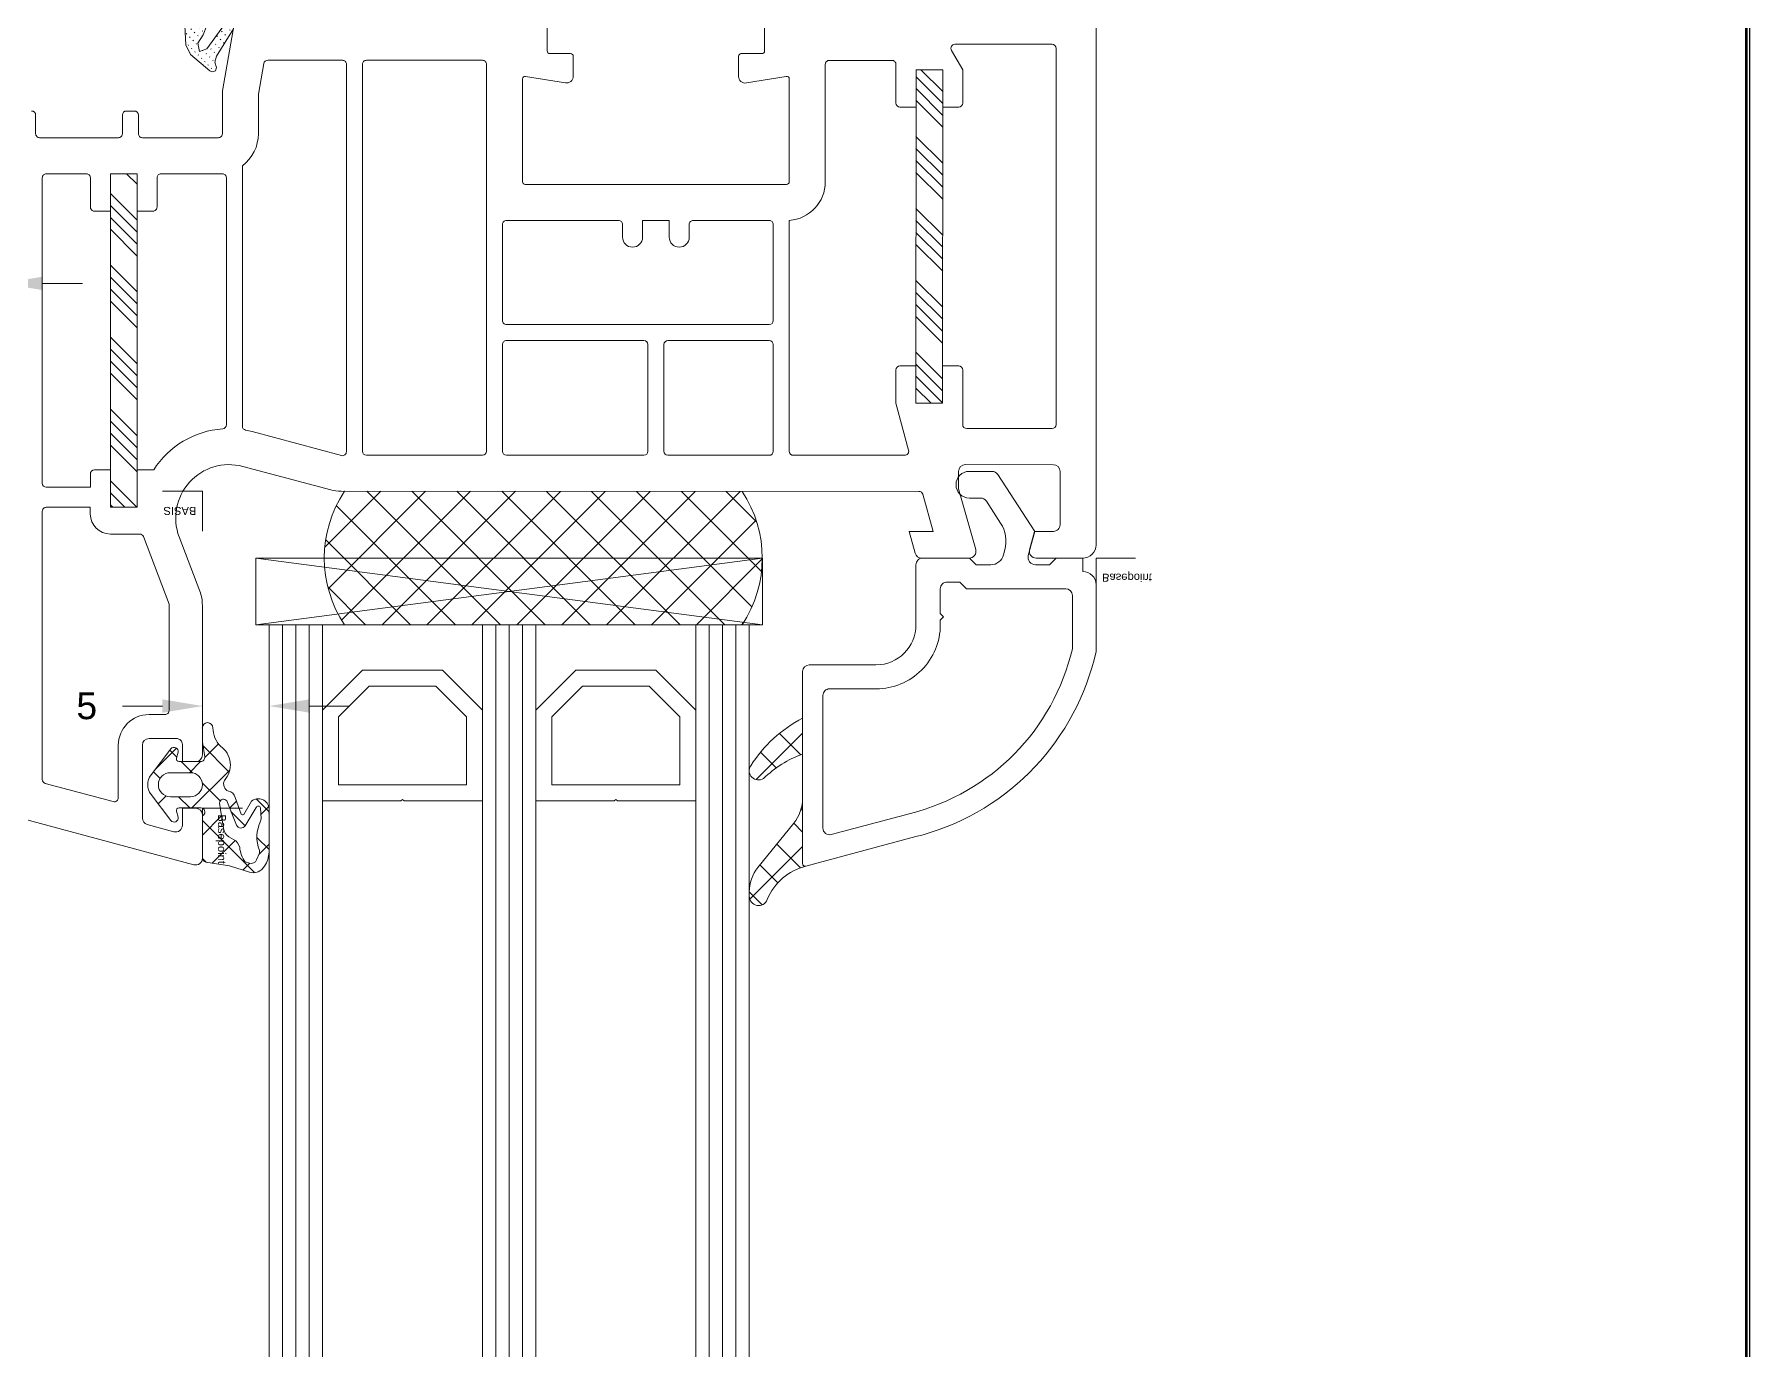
# Model space of a CAD drawing. Header units: feet. Extents: x 600 to 2744, y 411 to 1435.
# Drawn here: x 622.068 to 627.036, y 546.653 to 550.464 of the extents above; entities that cross this region are included whole.
import ezdxf

# ---------------------------------------------------------------- set-up
doc = ezdxf.new("R2010")
doc.units = ezdxf.units.FT
doc.header["$XCLIPFRAME"] = 2
for name, color, linetype, lineweight in [('FP_A_DOOR_WIN', 140, 'Continuous', 18), ('PQI-A-IN-ELEV-PTRN', 249, 'Continuous', 0), ('WAL', 7, 'Continuous', 30)]:
    doc.layers.add(name, color=color, linetype=linetype, lineweight=lineweight)
doc.styles.get("Standard").update_dxf_attribs({"font": 'arial.ttf'})
doc.dimstyles.new('SCHUECO', dxfattribs={"dimtxt": 4, "dimasz": 3, "dimexe": 0.18, "dimexo": 0.0625, "dimgap": 2, "dimtad": 0, "dimdec": 0, "dimzin": 0, "dimdsep": 46, "dimtxsty": 'Standard', "dimcen": 0.09, "dimadec": 0, "dimazin": 0, "dimtfac": 1, "dimtdec": 0, "dimtofl": 0, "dimtmove": 0, "dimatfit": 3, "dimfxl": 1, "dimtolj": 1, "dimtzin": 0, "dimarcsym": 0})
picture_1 = doc.add_image_def('image2.jpg', size_in_pixel=(1600, 914))
pattern_1 = [(135, (-4.599427157802303, -2.000253202709217), (1.414213562373095, 1.414213562373094), []), (44.99999999999997, (-4.599427157802303, -2.000253202709217), (1.414213562373095, -1.414213562373095), [])]

# ---------------------------------------------------------------- blocks, each defined once
blk = doc.blocks.new('BASEPOINT')
for p, q in [((0.0001424139276124947, -6.579969547004794e-08), (0.0001424139276124947, 2.998156919277449)), ((-7.890404418731123e-08, 0.0005381883725030789), (2.956911949821283, 0.0005381883725030789))]:
    blk.add_line(p, q)
blk.add_text('Basepoint', height=0.6).set_placement((0.4501424139276011, 1.169999934200292))
blk = doc.blocks.new('PRJ_INSERT_105_59361299829', base_point=(370.0591615602781, 296.904111493457))
h = blk.add_hatch()
h.set_pattern_fill('ACAD_ISO07W100', color=256, scale=0.1, angle=45, style=0)
h.set_pattern_definition([(45.00000000000001, (96.33290821566521, -202.4814861769743), (0.3535533905932738, -0.3535533905932737), [0.05, -0.3])])
h.paths.add_polyline_path([(370.2626288746902, 307.2572055504933), (370.3826278046902, 306.9672046304934), (371.4626296346902, 306.5772052504933), (372.4226287246902, 306.0372043304934), (372.7726271946902, 306.0272021904933), (372.9026282646902, 306.2272067704934), (372.0326293346902, 308.7072025004933), (372.2526267346902, 308.8172031104933), (372.3726294846903, 309.1872058604933), (372.2526267346902, 309.3972049404933), (372.0326293346902, 309.5072055504933), (371.7226279546902, 309.4172092104934), (370.4026282646902, 311.2372012804934), (369.8526290246903, 311.4372058604934), (369.7226279546902, 310.8272052504934), (370.1226294846903, 310.1872058604934), (370.3826278046902, 309.4872012804933), (370.4926284146902, 308.7372012804933), (370.4526275046902, 307.9872012804933)], flags=16)
h.paths.add_polyline_path([(370.5926268946902, 306.0872073804933), (370.0526297946902, 305.7572055504933), (369.9726279546902, 305.1272006704933), (370.1626265846902, 304.3872028004934), (368.4726279546902, 304.1872058604933), (368.8226264346902, 310.9472079904934), (369.1726287246902, 311.6572070804933), (370.6226294846903, 312.8972049404934), (370.8026297946902, 312.9672046304934), (371.0326293346902, 312.8872028004933), (371.1226294846903, 312.6472049404934), (370.9926284146902, 312.2372012804934), (371.1126273446902, 311.7972064704933), (372.3826278046902, 309.7572055504933), (372.6426299446903, 308.6872058604933), (373.5926268946902, 306.1372028004934), (372.9926284146902, 305.3472018904934), (372.0026267346902, 305.4772067704934), (371.1226294846903, 305.9672046304934)])
h = blk.add_hatch()
h.set_pattern_fill('ANSI37', color=256, scale=0.5, style=0)
h.set_pattern_definition([(45.00000000000001, (96.33290821566521, -202.4814861769743), (1.122532015133644, -1.122532015133644), []), (315, (96.33290821566521, -202.4814861769743), (-1.122532015133644, -1.122532015133644), [])])
edge = h.paths.add_edge_path()
edge.add_arc((364.2139190631738, 297.402952210202), 0.4999999999999765, 120.8947328406612, 276.9882955879087)
edge.add_line((364.2747523546797, 296.9066666969694), (365.8291620202781, 297.0972018904934))
edge.add_line((365.8291620202781, 297.0972018904934), (366.0591615602781, 296.9372058604933))
edge.add_line((366.0591615602781, 296.9372058604933), (366.0591615602781, 295.5872073804933))
edge.add_line((366.0591615602781, 295.5872073804933), (365.9691614102782, 295.3772044804933))
edge.add_line((365.9691614102782, 295.3772044804933), (365.3991617102781, 294.9572025004933))
edge.add_line((365.3991617102781, 294.9572025004933), (365.3091615602781, 294.7272067704934))
edge.add_line((365.3091615602781, 294.7272067704934), (365.3691610302782, 294.5572047904934))
edge.add_line((365.3691610302782, 294.5572047904934), (365.4191621702781, 294.5072055504933))
edge.add_line((365.4191621702781, 294.5072055504933), (367.4191621702781, 292.8372073804933))
edge.add_line((367.4191621702781, 292.8372073804933), (368.6991609502782, 292.8372073804933))
edge.add_line((368.6991609502782, 292.8372073804933), (370.6991609502782, 294.5072055504933))
edge.add_line((370.6991609502782, 294.5072055504933), (370.8091615602781, 294.7272067704934))
edge.add_line((370.8091615602781, 294.7272067704934), (370.7191614102782, 294.9572025004933))
edge.add_line((370.7191614102782, 294.9572025004933), (370.1491617102781, 295.3772044804933))
edge.add_line((370.1491617102781, 295.3772044804933), (370.0591615602781, 295.5872073804933))
edge.add_line((370.0591615602781, 295.5872073804933), (370.0591615602781, 296.9372058604933))
edge.add_line((370.0591615602781, 296.9372058604933), (370.2891611002781, 297.0972018904934))
edge.add_line((370.2891611002781, 297.0972018904934), (371.8341112121234, 296.9078259892771))
edge.add_arc((371.894944577482, 297.404111493457), 0.5000000000000268, 263.0116958858569, 406.2845243053848)
edge.add_line((372.2404834077912, 297.7655017489269), (371.1091608002781, 298.8472018904934))
edge.add_line((371.1091608002781, 298.8472018904934), (370.1626265846902, 304.3872028004934))
edge.add_line((370.1626265846902, 304.3872028004934), (368.4726279546902, 304.1872058604933))
edge.add_line((368.4726279546902, 304.1872058604933), (368.8197329087203, 299.1406875398265))
edge.add_arc((368.3216274998939, 299.0972018904934), 0.4999999999999836, 270, 364.9893918508951, ccw=False)
edge.add_line((368.3216274998939, 298.5972018904934), (365.3291620202781, 298.5972018904934))
edge.add_line((365.3291620202781, 298.5972018904934), (365.1691621702781, 298.5572086004934))
edge.add_line((365.1691621702781, 298.5572086004934), (363.957187878871, 297.8320082659878))
h.paths.add_polyline_path([(369.2591623202782, 296.5972018904934), (369.1491617102781, 296.8372073804933), (368.9591630902781, 296.8972049404933), (367.1591600302781, 296.8972049404933), (366.8591608002781, 296.5972018904934), (366.8591608002781, 294.6072040204933), (366.9691614102782, 294.3772044804933), (367.8691629302782, 293.4972034104933), (368.2491601902781, 293.4972034104933), (369.1491617102781, 294.3772044804933), (369.2591623202782, 294.6072040204933)], flags=16)
for points in [[(370.5926268946902, 306.0872073804933), (370.0526297946902, 305.7572055504933), (369.9726279546902, 305.1272006704933), (370.1626265846902, 304.3872028004934), (368.4726279546902, 304.1872058604933), (368.8226264346902, 310.9472079904934), (369.1726287246902, 311.6572070804933), (370.6226294846903, 312.8972049404934), (370.8026297946902, 312.9672046304934), (371.0326293346902, 312.8872028004933), (371.1226294846903, 312.6472049404934), (370.9926284146902, 312.2372012804934), (371.1126273446902, 311.7972064704933), (372.3826278046902, 309.7572055504933), (372.6426299446903, 308.6872058604933), (373.5926268946902, 306.1372028004934), (372.9926284146902, 305.3472018904934), (372.0026267346902, 305.4772067704934), (371.1226294846903, 305.9672046304934)], [(370.2626288746902, 307.2572055504933), (370.3826278046902, 306.9672046304934), (371.4626296346902, 306.5772052504933), (372.4226287246902, 306.0372043304934), (372.7726271946902, 306.0272021904933), (372.9026282646902, 306.2272067704934), (372.0326293346902, 308.7072025004933), (372.2526267346902, 308.8172031104933), (372.3726294846903, 309.1872058604933), (372.2526267346902, 309.3972049404933), (372.0326293346902, 309.5072055504933), (371.7226279546902, 309.4172092104934), (370.4026282646902, 311.2372012804934), (369.8526290246903, 311.4372058604934), (369.7226279546902, 310.8272052504934), (370.1226294846903, 310.1872058604934), (370.3826278046902, 309.4872012804933), (370.4926284146902, 308.7372012804933), (370.4526275046902, 307.9872012804933)], [(369.2591623202782, 296.5972018904934), (369.1491617102781, 296.8372073804933), (368.9591630902781, 296.8972049404933), (367.1591600302781, 296.8972049404933), (366.8591608002781, 296.5972018904934), (366.8591608002781, 294.6072040204933), (366.9691614102782, 294.3772044804933), (367.8691629302782, 293.4972034104933), (368.2491601902781, 293.4972034104933), (369.1491617102781, 294.3772044804933), (369.2591623202782, 294.6072040204933)]]:
    blk.add_lwpolyline(points, close=True)
blk.add_lwpolyline([(363.957187878871, 297.8320082659878, 0.8104602076721642), (364.2747523546797, 296.9066666969694), (365.8291620202781, 297.0972018904934), (366.0591615602781, 296.9372058604933), (366.0591615602781, 295.5872073804933), (365.9691614102782, 295.3772044804933), (365.3991617102781, 294.9572025004933), (365.3091615602781, 294.7272067704934), (365.3691610302782, 294.5572047904934), (365.4191621702781, 294.5072055504933), (367.4191621702781, 292.8372073804933), (368.6991609502782, 292.8372073804933), (370.6991609502782, 294.5072055504933), (370.8091615602781, 294.7272067704934), (370.7191614102782, 294.9572025004933), (370.1491617102781, 295.3772044804933), (370.0591615602781, 295.5872073804933), (370.0591615602781, 296.9372058604933), (370.2891611002781, 297.0972018904934), (371.8341112121234, 296.9078259892771, 0.7217059250208615), (372.2404834077912, 297.7655017489269), (371.1091608002781, 298.8472018904934), (370.1626265846902, 304.3872028004934), (368.4726279546902, 304.1872058604933), (368.8197329087203, 299.1406875398265, -0.4399552836846325), (368.3216274998939, 298.5972018904934), (365.3291620202781, 298.5972018904934), (365.1691621702781, 298.5572086004934)], format="xyb", close=True)
blk.add_blockref('BASEPOINT', (370.0591615602781, 296.904111493457))
blk = doc.blocks.new('244234EZ')
h = blk.add_hatch()
h.set_pattern_fill('NETZ', color=256, angle=45, style=0)
h.set_pattern_definition([(45, (0.01020141601271446, -1.498066991095954), (-0.7071067811865475, 0.7071067811865476), []), (135, (0.01020141601271446, -1.498066991095954), (-0.7071067811865476, -0.7071067811865475), [])])
h.paths.add_polyline_path([(4.008078502913222, 0.7015572627653923, -0.04835307895780901), (4.303823118820566, 3.532424224166834, 0.3319211071679742), (3.845955810543963, 4.662804514641349, 0.1614346972429617), (2.779686889645509, 5.001498133415765), (-0.6049478013112477, 5.001498133415764, 0.8315432364911673), (-0.8560341563469525, 3.648078988526671), (0.43162628173537, 3.153275400871819, -1.190626430510797), (0.5034884964394981, 2.88506940612011), (-0.4655004301875263, 2.625441762988365, 0.1296938749465605), (-0.5983473197203235, 2.549425338780542), (-1.20320037842088, 1.95383349108178, -0.6014879446624487), (-2.236571083833349, 1.864532395719669, 0.254498919795523), (-2.488499425651867, 2.001640413975412), (-3.957449179689695, 2.001624018348985, 0.1989094666118807), (-4.169577865607145, 1.913756052723637), (-4.994269180354968, 1.089064737975818, 0.1989123673796596), (-5.082137145999006, 0.8769327036198491), (-5.082137145999006, 0.7015447420383105)])
h.paths.add_polyline_path([(-0.1904933190871827, 1.719282615234464, -0.9176289392039193), (-0.19180589099426, 1.958971851091358), (1.570990037036942, 2.431272729874328, 0.7332383087249621), (1.612600442385188, 3.38408464420482), (-0.3194380188017371, 4.087288767571037, -1), (-0.2680883789091605, 4.378243357414789), (2.713463470503889, 4.377261227260397, -0.1340649279655961), (2.967535276667598, 4.307800217017941), (3.436031043195062, 4.031149930478546, -0.3557455022548623), (3.622162780758802, 3.527220637077858), (3.116654357907226, 2.175391108269227, -0.3353238355422854), (2.094986877438471, 1.535178095573969)], flags=16)
h = blk.add_hatch()
h.set_pattern_fill('NETZ', color=256, scale=2, angle=45, style=0)
h.set_pattern_definition([(45, (0.01020141601271446, -1.498066991095954), (-1.414213562373095, 1.414213562373095), []), (135, (0.01020141601271446, -1.498066991095954), (-1.414213562373095, -1.414213562373095), [])])
h.paths.add_polyline_path([(-5.082137145999006, 0.7015447420383105), (-5.082137145999004, 0.3112281275693158, 0.414213562373093), (-4.782330741885235, 0.01142172345554715), (-4.522599543124663, 0.01142172345554759), (-4.093796888527556, 0.2589747010733834, -0.1656801520669596), (-3.90396698270975, 0.296506003881801), (-3.740147452957411, 0.2745578532527244, -0.3757213696858283), (-3.479984788897567, -0.02278536033250367), (-3.479984788897565, -1.479957190332012, -0.2775501483931132), (-3.586238477402083, -1.65662532294509), (-4.07801553195808, -1.917579487461596, 0.5282092505925277), (-4.132923528191617, -2.410109730864405), (-2.393213548663183, -3.887433140998303, 0.3639584187452207), (-1.107596206292547, -3.887404740529248), (0.6502478399991928, -2.41239478329808, 0.5319777725554488), (0.5980307430605157, -1.917579487461598), (0.1062536885045181, -1.656625322945092, -0.2775501483931129), (-2.498001805406602e-16, -1.479957190332014), (-2.220446049250313e-16, 2.220446049250313e-16, -0.4537526242641983), (0.3398076201840398, 0.2973471933200025), (0.6100213742227064, 0.2611720864721001), (1.042437829558313, 0.01149901148442223), (3.710274358402263, 0.01134541035774284, 0.4227629273518383), (4.010165112804111, 0.3200571767091462, -0.006466251622778426), (4.008078502913222, 0.7015572627653923)])
h.paths.add_polyline_path([(-0.6398458862333795, -0.1163721789262142), (-0.6398458862333791, -2.328241489778694, -0.2217106168363308), (-0.7470235825400097, -2.558066551942032), (-1.418484304433663, -3.121419399609839, -0.3639357920318566), (-2.061189157707833, -3.121419399423907), (-2.732619361801749, -2.558092156067455, -0.2217106168363313), (-2.839797058108379, -2.328267093904119), (-2.839797058108379, -0.1161427283123513, -0.4142135610069876), (-2.539780287082981, 0.1838740413137141), (-0.9400615657120271, 0.1838740413137134, -0.4144359924756376)], flags=16)
blk.add_line((4.008078502913222, 0.7015572627653923), (-5.082137145999006, 0.7015447420383105))
for points in [[(0.5980307430605163, -1.917579487461598), (0.106253688504518, -1.656625322945092, -0.2775501483931128), (-2.532696274926138e-16, -1.479957190332014), (-2.237793284010081e-16, 0, -0.4537526242641983), (0.3398076201840396, 0.2973471933200025), (0.6100213742227064, 0.2611720864720999), (1.042437829558313, 0.01149901148442201), (3.710274358402264, 0.01134541035774284, 0.4227629273518251), (4.010165112804111, 0.320057176709134, -0.05483647592727152), (4.303823118820558, 3.532424224166802, 0.3319211071679828), (3.845955810543964, 4.662804514641348, 0.1614346972429613), (2.779686889645514, 5.001498133415765), (-0.6049490356474414, 5.001498133415764, 0.8315411525140167), (-0.8560362243681455, 3.648079783196039), (0.4316262817353702, 3.153275400871819, -1.190626430510805), (0.503488496439497, 2.88506940612011), (-0.4655004301875271, 2.625441762988365, 0.1296938749465612), (-0.5983473197203246, 2.549425338780541), (-1.20320037842088, 1.95383349108178, -0.6014879446624485), (-2.236571083833349, 1.864532395719669, 0.2544989197955225), (-2.488499425651866, 2.001640413975412), (-3.957449179689696, 2.001624018348985, 0.198909466611881), (-4.169577865607146, 1.913756052723636), (-4.99426918035497, 1.089064737975816, 0.1989123673796582), (-5.082137145999006, 0.8769327036198482), (-5.082137145999004, 0.3112281275693167, 0.4142135623730955), (-4.782330741885233, 0.01142172345554715), (-4.522599543124662, 0.01142172345554737), (-4.093796888527556, 0.2589747010733832, -0.1656801520669623), (-3.903966982709747, 0.2965060038818006), (-3.740147452957409, 0.2745578532527242, -0.375721369685827), (-3.479984788897567, -0.02278536033250411), (-3.479984788897565, -1.479957190332013, -0.2775501483931143), (-3.586238477402084, -1.65662532294509), (-4.078015531958083, -1.917579487461597, 0.5319777725554453), (-4.130232628896758, -2.412394783298078), (-2.393213548663189, -3.887433140998297, 0.363945910752088), (-1.107630052569438, -3.887433140998297), (0.6502478399991929, -2.41239478329808, 0.5319777725554476)], [(-0.2680883789091604, 4.378243357414789, 0.9999999999999986), (-0.3194380188017389, 4.087288767571038), (1.612600442385188, 3.38408464420482, -0.7332383087249624), (1.570990037036942, 2.431272729874328), (-0.191805890994261, 1.958971851091358, 0.9176289392038998), (-0.1904933190871827, 1.719282615234464), (2.094986877438495, 1.535178095573968, 0.3353238355422945), (3.116654357907246, 2.17539110826928), (3.622162780758808, 3.527220637077873, 0.3557455022548545), (3.436031043195058, 4.031149930478548), (2.96753527666759, 4.307800217017945, 0.1340649279655952), (2.713463470503881, 4.377261227260397)], [(-2.73261936180175, -2.558092156067455), (-2.061202087405254, -3.121408551459724, 0.3639549067525167), (-1.41847137451463, -3.121408551459724), (-0.7470235825400102, -2.558066551942032, 0.2217106168363309), (-0.6398458862333791, -2.328241489778695), (-0.6398458862333795, -0.1161137516550361, 0.4139911672486105), (-0.939864196780254, 0.1838740413137134), (-2.53980926513963, 0.1838740413137141, 0.4141569862246464), (-2.839797058108379, -0.1161137516550361), (-2.839797058108379, -2.328267093904119, 0.2217106168363308)]]:
    blk.add_lwpolyline(points, format="xyb", close=True)
blk.add_blockref('BASEPOINT', (8.881784197001252e-15, -8.881784197001252e-16))
blk = doc.blocks.new('*D14')
at = {"transparency": 16777216}
for p, q in [((-11.58361628611124, 5.001624018348987), (-11.58361628611124, 8.001624018348986)), ((-4.019949179689696, 2.001624018348985), (-11.76361628611124, 2.001624018348987)), ((-4.844830741885233, 0.01142172345554717), (-11.76361628611124, 0.01142172345554913)), ((-11.58361628611124, -2.988578276544451), (-11.58361628611124, -5.98857827654445))]:
    blk.add_line(p, q, dxfattribs=at)
for p in [(-3.957449179689696, 2.001624018348985), (-11.58361628611124, 0.01142172345554908), (-4.782330741885233, 0.01142172345554715)]:
    blk.add_point(p, dxfattribs=at)
for points in [[(-12.08361628611124, 5.001624018348987), (-11.08361628611124, 5.001624018348987), (-11.58361628611124, 2.001624018348987)], [(-12.08361628611124, -2.988578276544451), (-11.08361628611124, -2.988578276544451), (-11.58361628611124, 0.01142172345554908)]]:
    blk.add_solid(points, dxfattribs=at)
at = {"transparency": 16777216, "insert": (-11.58361628611124, -9.321911609877786), "char_height": 4, "attachment_point": 5, "rotation": 90}
blk.add_mtext('\\A1;2', dxfattribs=at)
blk = doc.blocks.new('*D15')
at = {"transparency": 16777216}
for p, q in [((12.66941239682228, 8.001498133415762), (12.66941239682228, 11.00149813341576)), ((2.842186889645469, 5.001498133415764), (12.84941239682228, 5.001498133415762)), ((3.772774358402264, 0.01134541035774282), (12.84941239682228, 0.01134541035774025)), ((12.66941239682228, -2.988654589642259), (12.66941239682228, -5.988654589642259))]:
    blk.add_line(p, q, dxfattribs=at)
for p in [(2.779686889645469, 5.001498133415764), (3.710274358402264, 0.01134541035774284), (12.66941239682228, 0.0113454103577403)]:
    blk.add_point(p, dxfattribs=at)
for points in [[(12.16941239682228, 8.001498133415762), (13.16941239682228, 8.001498133415762), (12.66941239682228, 5.001498133415762)], [(12.16941239682228, -2.988654589642259), (13.16941239682228, -2.98865458964226), (12.66941239682228, 0.0113454103577403)]]:
    blk.add_solid(points, dxfattribs=at)
at = {"transparency": 16777216, "insert": (12.66941239682228, -9.32198792297559), "char_height": 4, "attachment_point": 5, "rotation": 90}
blk.add_mtext('\\A1;5', dxfattribs=at)
blk = doc.blocks.new('*X66')
at = {"color": 0}
for p, q in [((31.19993464295712, -72.6786784701504), (31.97808007457636, -71.90053303853117)), ((32.67215374721784, -73.90053303853122), (34.67215374721786, -71.9005330385312)), ((33.5701797472178, -73.90053303853122), (35.57017974721782, -71.9005330385312)), ((34.46820574721787, -73.90053303853122), (36.46820574721791, -71.9005330385312)), ((35.36623374721781, -73.90053303853122), (37.36623374721785, -71.9005330385312)), ((38.06030741985939, -73.90053303853117), (40.06030741985934, -71.9005330385312)), ((38.95833341985932, -73.9005330385312), (40.95833341985929, -71.9005330385312)), ((39.85635941985942, -73.90053303853117), (41.85635941985938, -71.9005330385312)), ((40.75438741985936, -73.90053303853117), (42.75438741985934, -71.9005330385312)), ((43.44846109250081, -73.9005330385312), (45.44846109250085, -71.90053303853117)), ((44.34648709250078, -73.9005330385312), (46.34648709250081, -71.90053303853117)), ((45.24451309250085, -73.9005330385312), (47.24451309250087, -71.90053303853117)), ((46.14254109250079, -73.9005330385312), (48.14254109250082, -71.90053303853117)), ((48.83661476514236, -73.9005330385312), (50.83661476514234, -71.90053303853122)), ((49.73464076514229, -73.90053303853122), (51.73464076514229, -71.90053303853122)), ((50.6326667651424, -73.9005330385312), (52.63266676514238, -71.90053303853122)), ((51.53069476514231, -73.90053303853122), (53.53069476514233, -71.90053303853122)), ((54.22476843778382, -73.90053303853122), (56.19992510621398, -71.92537637010105)), ((55.12279443778377, -73.90053303853122), (56.19992510621395, -72.82340237010098)), ((56.02082043778384, -73.90053303853122), (56.19992510621395, -73.72142837010112))]:
    blk.add_line(p, q, dxfattribs=at)
blk = doc.blocks.new('*X67')
at = {"color": 0}
for p, q in [((23.39988581483212, -13.12680322657752), (25.02614989936285, -11.50053914204682)), ((23.92417589936278, -13.50053914204682), (25.92417589936281, -11.50053914204682)), ((24.82220189936285, -13.50053914204682), (26.82220189936288, -11.50053914204682)), ((25.72022989936281, -13.50053914204682), (27.72022989936284, -11.50053914204682)), ((28.41430357200433, -13.50053914204685), (30.41430357200435, -11.50053914204682)), ((29.3123295720043, -13.50053914204685), (31.31232957200428, -11.50053914204685)), ((30.21035557200438, -13.50053914204685), (32.21035557200437, -11.50053914204682)), ((31.10838357200433, -13.50053914204685), (33.1083835720043, -11.50053914204685)), ((33.80245724464581, -13.50053914204682), (35.80245724464584, -11.50053914204682)), ((34.70048324464577, -13.50053914204682), (36.7004832446458, -11.50053914204682)), ((35.59850924464585, -13.50053914204682), (37.59850924464587, -11.50053914204682)), ((36.49653724464579, -13.50053914204682), (38.49653724464583, -11.50053914204682)), ((39.19061091728729, -13.50053914204682), (41.19061091728729, -11.50053914204679)), ((40.08863691728726, -13.50053914204682), (42.08863691728722, -11.50053914204682)), ((40.98666291728732, -13.50053914204682), (42.98666291728733, -11.50053914204679)), ((41.88469091728729, -13.50053914204682), (43.88469091728725, -11.50053914204682)), ((44.57876458992878, -13.50053914204682), (46.57876458992881, -11.50053914204682)), ((45.47679058992874, -13.50053914204682), (47.47679058992878, -11.50053914204682)), ((46.37481658992881, -13.50053914204682), (48.37481658992886, -11.50053914204682)), ((47.27284458992878, -13.50053914204682), (48.39987818543757, -12.37350554653801))]:
    blk.add_line(p, q, dxfattribs=at)
blk = doc.blocks.new('*X68')
at = {"color": 0}
for p, q in [((54.99985186402648, -31.087261134794), (61.00601975375861, -25.08109324506187)), ((54.99985186402648, -27.71966508939307), (57.27450227647316, -25.44501467694639)), ((64.99985186402648, -33.32389141001726), (57.15847075292793, -25.48251029891871)), ((64.99985186402648, -29.95629536461633), (60.06881868517122, -25.02526218576104)), ((54.99985186402648, -34.45485718019493), (63.6577245844264, -25.79698445979503)), ((64.99985186402648, -36.6914874554182), (54.99985186402648, -26.69148745541818)), ((64.99985186402648, -26.5886993192154), (64.83690520496697, -26.42575266015587)), ((54.99985186402648, -37.82245322559585), (64.99985186402648, -27.82245322559587)), ((64.99985186402648, -40.05908350081911), (54.99985186402648, -30.05908350081912)), ((54.99985186402648, -41.19004927099679), (64.99985186402648, -31.1900492709968)), ((64.99985186402648, -43.42667954622004), (54.99985186402648, -33.42667954622005)), ((54.99985186402648, -44.55764531639772), (64.99985186402648, -34.55764531639772)), ((64.99985186402648, -46.794275591621), (54.99985186402648, -36.79427559162097)), ((54.99985186402648, -47.92524136179865), (64.99985186402648, -37.92524136179866)), ((64.99985186402648, -50.16187163702193), (54.99985186402648, -40.1618716370219)), ((54.99985186402648, -51.29283740719959), (64.99985186402648, -41.29283740719959)), ((64.99985186402648, -53.52946768242285), (54.99985186402648, -43.52946768242285)), ((54.99985186402648, -54.6604334526005), (64.99985186402648, -44.66043345260053)), ((64.66525748148851, -56.56246934528583), (54.99985186402648, -46.89706372782377)), ((56.06869944130799, -56.95918192071993), (64.99985186402648, -48.02802949800145)), ((62.29639050405407, -57.56119841325233), (54.99985186402648, -50.26465977322471)), ((58.64072724525436, -57.75475016217449), (64.99985186402648, -51.39562554340239)), ((59.1885293800865, -57.82093333468568), (54.99985186402647, -53.63225581862565)), ((62.16959604598446, -57.59347740684532), (64.99985186402645, -54.76322158880331))]:
    blk.add_line(p, q, dxfattribs=at)
blk = doc.blocks.new('BASIS')
for q in [(0, 2.998156985077132), (3, 0)]:
    blk.add_line((0, 0), q)
blk.add_text('BASIS', height=0.6).set_placement((0.45, 1.17))
blk = doc.blocks.new('GLASDATABASE7')
for p, q in [((-35, 0), (-35, 60)), ((-34, 0), (-34, 60)), ((-33, 0), (-33, 60)), ((-19, 0), (-19, 60)), ((-18, 0), (-18, 60)), ((-17, 0), (-17, 60)), ((-3, 0), (-3, 60)), ((-2, 0), (-2, 60)), ((-1, 0), (-1, 60)), ((1, 0), (-37, -5)), ((1, -5), (-37, 0))]:
    blk.add_line(p, q)
for points in [[(-32, 0), (-32, 60), (-36, 60), (-36, 0)], [(-32, 13.2), (-26.12, 13.2), (-26, 13.1), (-25.88, 13.2), (-20, 13.2), (-20, 60), (-32, 60)], [(-16, 0), (-16, 60), (-20, 60), (-20, 0)], [(-16, 13.2), (-10.12, 13.2), (-10, 13.1), (-9.879999999999999, 13.2), (-4, 13.2), (-4, 60), (-16, 60)], [(0, 0), (0, 60), (-4, 60), (-4, 0)], [(-21.2, 12), (-21.2, 6.897056274847714), (-23.49705627484771, 4.6), (-28.50294372515229, 4.6), (-30.8, 6.897056274847714), (-30.8, 12)], [(-5.2, 12), (-5.2, 6.897056274847714), (-7.497056274847714, 4.6), (-12.50294372515229, 4.6), (-14.8, 6.897056274847714), (-14.8, 12)], [(-20, 6.4), (-23, 3.4), (-29, 3.4), (-32, 6.4), (-32, 0), (-20, 0)], [(-4, 6.4), (-7, 3.4), (-13, 3.4), (-16, 6.4), (-16, 0), (-4, 0)], [(1, 0), (1, -5), (-37, -5), (-37, 0)], [(0, 0), (0, 0)], [(0, 0), (0, 0)]]:
    blk.add_lwpolyline(points, close=True)
blk.add_blockref('BASIS', (5, -10))
blk = doc.blocks.new('*D20')
at = {"transparency": 16777216}
for p, q in [((-7.659992128961447, 7.995191593500297), (-7.659992128961446, 10.9951915935003)), ((0.3030575015326353, 4.995191593500294), (-7.839992128961448, 4.995191593500297)), ((-6.081994441510801, -0.00474737134345558), (-7.839992128961448, -0.004747371343455081)), ((-7.659992128961449, -3.004747371343455), (-7.65999212896145, -6.004747371343456))]:
    blk.add_line(p, q, dxfattribs=at)
for p in [(0.3655575015326353, 4.995191593500294), (-7.659992128961449, -0.004747371343455133), (-6.019494441510801, -0.004747371343455598)]:
    blk.add_point(p, dxfattribs=at)
for points in [[(-8.159992128961447, 7.995191593500297), (-7.159992128961447, 7.995191593500297), (-7.659992128961448, 4.995191593500297)], [(-8.159992128961449, -3.004747371343455), (-7.159992128961449, -3.004747371343455), (-7.659992128961449, -0.004747371343455133)]]:
    blk.add_solid(points, dxfattribs=at)
at = {"transparency": 16777216, "insert": (-7.659992128961449, -8.671414038010123), "char_height": 2, "attachment_point": 5, "rotation": 90}
blk.add_mtext('\\A1;5', dxfattribs=at)
blk = doc.blocks.new('PRJ_INSERT_100_59361299862', base_point=(-0.0001424139276124947, 6.579969635822636e-08))
h = blk.add_hatch()
h.set_pattern_fill('NETZ', color=256, scale=2, angle=-135, style=0)
h.set_pattern_definition(pattern_1)
edge = h.paths.add_edge_path()
edge.add_arc((-25.2986551748821, 25.33685661379517), 0.7009491730178186, 21.51182172263535, 179.9580202232992)
edge.add_line((-25.99960415975543, 25.33737018892023), (-25.99960415975543, 25.04407319476772))
edge.add_arc((-22.99300567432547, 25.04730335869381), 3.006600220606113, 180.0615561704665, 218.4438120667934)
edge.add_line((-25.34782986281486, 23.17795910793259), (-22.66887832759071, 19.87456954780984))
edge.add_arc((-24.99886901093642, 17.98482262943097), 3.000000000000037, 9.094947017729282e-13, 39.0438988427839, ccw=False)
edge.add_line((-21.99886901093638, 17.98482262943102), (-21.99960415975543, 22.89588363291494))
edge.add_arc((-21.80286819986766, 22.89686949340595), 0.1967384299873035, 73.53864963038978, 180.2871115812252, ccw=False)
edge.add_arc((-20.77735667004206, 27.1363973986147), 4.165315481917134, 201.7354703606924, 256.536940679372, ccw=False)
h = blk.add_hatch()
h.set_pattern_fill('NETZ', color=256, scale=2, angle=-135, style=0)
h.set_pattern_definition(pattern_1)
edge = h.paths.add_edge_path()
edge.add_arc((-25.29884118967663, 15.92990097243664), 0.6999557455590304, 57.98631243675442, 211.9210534334455, ccw=False)
edge.add_arc((-19.3226781381968, 22.23154655800048), 8.000000000000085, 225.5218146126667, 250.4566767224353)
edge.add_line((-21.99883435313792, 14.69243600613606), (-21.99883435313792, 11.99243600613607))
edge.add_arc((-17.18761768759084, 21.15341065885029), 10.347524457111, 212.7227798498215, 242.2921684265773, ccw=False)
for points in [[(-24.64653276932265, 25.5938899021485, 0.8276115379937076), (-25.99960415975543, 25.33737018892023), (-25.99960415975543, 25.04407319476772, 0.1690577026555226), (-25.34782986281486, 23.17795910793259), (-22.66887832759071, 19.87456954780984, -0.172028633719733), (-21.99886901093638, 17.98482262943102), (-21.99960415975543, 22.89588363291494, -0.502665873903851), (-21.74711872695017, 23.08554383215738, -0.2437805197364005)], [(-2.9996041597554, -0.0002532027091888267), (-0.9996041597554282, -0.0002532027091888267), (-0.9996041597554282, 0.9997467972908112, 0.4142135623730953), (0.0003958402445718434, 1.999746797290811), (0.0003958402445718434, 6.99968576213459, 0.2754497923217082), (-12.95498746053668, 20.72978830119703), (-13.4987801833969, 20.87547921919773), (-21.74711872695017, 23.08554383215738, 0.4908735731119964), (-21.99960363186992, 22.89235716621636), (-21.99960415975543, 8.498831269947061, 0.4134286014123665), (-21.49878018514605, 7.99883126994709), (-16.49917691366168, 7.99895334025959, -0.4140724336333067), (-13.4993600191304, 4.99901437541584), (-13.4997262300679, 0.4997467972908396, 0.4145422967863972), (-12.99972623005545, -0.0002532027091888267), (-9.4996041597554, -0.0002532027091888267), (-8.999604159755428, 0.4997467972908112), (-7.900301253550346, 0.4997467972908112, -0.3394542588633756), (-6.934375427261251, -0.2414341576066761), (-6.833775398766115, -0.616878575193482, -0.2125565616700221), (-7.151913544625224, -2.625523775487352), (-8.221519635700396, -4.272572720216715, -0.2539676464749438), (-8.64085491967311, -4.500253202709189), (-9.4996041597554, -4.500253202709189, 0.9999999999999998), (-9.499604159755428, -6.500253202709189), (-7.793416178963419, -6.500253202709189, 0.2539676464749436), (-7.374080894990705, -6.272572720216715), (-4.599604159755422, -2.000253202709189), (-5.080515119112796, -0.2054690684707623, -0.4931454260313039), (-4.539383952963, 0.4997467972908112), (-3.499604159755428, 0.4997467972908112)], [(-11.42529910746382, 4.398301554569116), (-11.67521772063223, 4.648220167737549), (-11.67518934724402, 4.99681561511963, 0.4143806464059874), (-16.47699159288866, 9.798953292317549), (-19.97463643905309, 9.798867893821665, -0.4142192835227657), (-20.47464864704703, 10.29886545226626), (-20.47469716813362, 20.23598399228959, -0.4931444461757075), (-19.84529152645141, 20.71895038669777), (-13.92035110165813, 19.13141841279122, -0.2806694375655193), (-1.775433314866724, 6.796828412494932), (-1.775433314866724, 2.799947168277612, -0.4141795785361847), (-2.27537530013138, 2.299947171643282), (-9.721617126769878, 2.299083188139662), (-10.22101444201963, 1.799746797290851), (-11.17540886933981, 1.799746797290823, -0.4142374021652741), (-11.67540886768362, 2.299787494018688), (-11.67525840742312, 4.148342254609815)], [(-25.89294784582112, 15.55979919337321, -0.7949711117343725), (-24.92777936059083, 16.52340848269796, 0.1092301940154678), (-21.99883435313792, 14.69243600613606), (-21.99883435313792, 11.99243600613607, -0.1297415055080829)]]:
    blk.add_lwpolyline(points, format="xyb", close=True)
blk.add_blockref('BASEPOINT', (-0.0001424139276124947, 6.579969635822636e-08))
blk = doc.blocks.new('PRJ_INSERT_104_59361299833', base_point=(8.881784197001252e-15, -8.881784197001252e-16))
blk.add_blockref('244234EZ', (0, 0))
for base, p1, p2, picture, middle in [((12.66941239682228, 0.0113454103577403), (2.779686889645469, 5.001498133415764), (3.710274358402264, 0.01134541035774284), '*D15', (12.66941239682228, -9.32198792297559)), ((-11.58361628611124, 0.01142172345554908), (-3.957449179689696, 2.001624018348985), (-4.782330741885233, 0.01142172345554715), '*D14', (-11.58361628611124, -9.321911609877786))]:
    dim = blk.add_linear_dim(base=base, p1=p1, p2=p2, angle=90, dimstyle='SCHUECO')
    dim.commit()
    dim.dimension.update_dxf_attribs({"geometry": picture, "text_midpoint": middle})
blk = doc.blocks.new('PRJ_INSERT_101_59361299859', base_point=(-0.0001424139276196001, -0.004747371343455598))
h = blk.add_hatch()
h.set_pattern_fill('NETZ', color=256, scale=2, angle=45, style=0)
h.set_pattern_definition([(45, (-0.01389161445933955, -1.505601863530956), (-1.414213562373095, 1.414213562373095), []), (135, (-0.01389161445933955, -1.505601863530956), (-1.414213562373095, -1.414213562373095), [])])
edge = h.paths.add_edge_path()
edge.add_line((-0.0240104108701189, -0.1176216631265561), (-0.02389214782785132, -1.751249792745625))
edge.add_arc((0.176107851648112, -1.75123531416989), 0.2000000000000078, 180.0041478063841, 284.6764953794309)
edge.add_line((0.2267800752628091, -1.944709668423684), (0.6662781662196124, -1.829602187491183))
edge.add_arc((0.7353653404599072, -2.121538759978421), 0.3000000000000194, -52.53205809224312, 103.31418005131201, ccw=False)
edge.add_line((0.9178605716399488, -2.359646908928653), (-1.032212942825495, -3.85425815348097))
edge.add_arc((-1.764438559540167, -2.898896826528244), 1.203690001125745, 232.53205809223311, 307.467941905729, ccw=False)
edge.add_line((-2.496664176288846, -3.854258153455021), (-4.446737690726678, -2.359646908923963))
edge.add_arc((-4.264242459540242, -2.121538759978421), 0.3000000000000488, 76.68581994565773, 232.5320580907248, ccw=False)
edge.add_line((-4.1951552852845, -1.829602187494856), (-3.754900199323771, -1.945429745507347))
edge.add_arc((-3.704013472912607, -1.752011698068372), 0.1999999999999996, 255.2599722088741, 359.995858140213)
edge.add_line((-3.50401347343518, -1.752026155886369), (-3.50389584668028, -0.1248545592313093))
edge.add_arc((-3.803895845896363, -0.1248328725041574), 0.2999999999999975, 359.9958581402137, 459.1023245148401)
edge.add_line((-3.851355283976659, 0.1713893443147754), (-4.950727937464706, -0.004747371343256646))
edge.add_line((-4.950727937464762, -0.004747371343455598), (-6.019494441510773, -0.004747371343455598))
edge.add_arc((-6.019494441510801, 0.3901827702591163), 0.3949301416024085, 90.86448907829413, 270, ccw=False)
edge.add_arc((-6.056325811742113, 2.831071823694401), 2.046236776290232, 270.8644890782956, 313.733955939445)
edge.add_arc((-3.235014049410665, 0.3910060758626059), 1.703948823724965, 47.60407214988021, 145.64615927907, ccw=False)
edge.add_arc((-1.818596038702026, 2.185603647068319), 0.5992585253156713, 243.4847385784447, 336.7256777994012)
edge.add_arc((-0.6937920954793526, 1.889229801669899), 0.5773938121432611, 101.3565231042486, 174.0765815545262, ccw=False)
edge.add_line((-0.807488696739938, 2.455318749771777), (0.4321151604429616, 2.91258050951609))
edge.add_arc((0.4042534404612752, 3.008796542204436), 0.1001688593658202, 286.1496740795777, 418.7666157249806)
edge.add_line((0.4561935295836292, 3.094447155328908), (-0.5301651129944958, 3.688188095422895))
edge.add_arc((0.08463363531393497, 4.198628143283713), 0.7990785589550591, 94.5471078223564, 219.7013401903247, ccw=False)
edge.add_line((0.02128370902698862, 4.995191593500294), (3.273977838970836, 4.995191593500294))
edge.add_arc((3.190313730691287, 2.884058543274023), 2.112790202261629, 57.025055787439385, 87.73055840337202, ccw=False)
edge.add_arc((3.811591897999278, 3.784437519225321), 1.019785715748104, -14.620117531584583, 58.775147166172076, ccw=False)
edge.add_line((4.798357569195446, 3.527034302087941), (4.309732996441539, 2.034955997797177))
edge.add_line((4.309732996441539, 2.034955997797397), (4.03074818194969, 0.2489522450542268))
edge.add_arc((3.73434259077726, 0.2952526286567263), 0.3000000000000048, 270, 351.12179201912636, ccw=False)
edge.add_line((3.73434259077726, -0.004747371343455598), (0.6691997514491135, -0.004747371343455598))
edge.add_arc((0.6660394447463887, 0.1952276582528611), 0.2000000000012296, 218.7302940812033, 270.90539886077505, ccw=False)
edge.add_arc((0.2759895883438048, -0.1175999452630094), 0.3000000000000096, 38.73029408120549, 180.004147806382)
edge = h.paths.add_edge_path(flags=16)
edge.add_line((-2.664434219540112, -0.9045969161272751), (-2.664434219540055, -2.403154883810842))
edge.add_arc((-1.764424589540113, -2.403154883820207), 0.9000096299999143, 179.9999999994043, 359.9999999994042)
edge.add_line((-0.8644149595402268, -2.403154883829529), (-0.8644149595402268, -0.9045969161273746))
edge.add_arc((-1.764424589540113, -0.9045969161272751), 0.9000096299999569, 359.999999999996, 539.9999999999959)
edge = h.paths.add_edge_path(flags=16)
edge.add_line((-0.3894343082299656, 1.287793481836616), (1.514444910504039, 1.59245111498474))
edge.add_arc((1.441464115708982, 2.388690849935756), 0.7995773332978271, 275.2369160763339, 330.0179049878408)
edge.add_line((2.134043299175914, 1.989118595453419), (2.334665857769664, 2.336576481195607))
edge.add_arc((3.200735669359688, 1.836488610403649), 1.000082395135983, 105.00125677328151, 149.9969123307154, ccw=False)
edge.add_arc((2.817837540776395, 4.784741049308195), 1.986129615232382, 273.5805314967321, 307.4968943447179)
edge.add_line((4.026831232525524, 3.208972950311818), (4.116453730084118, 3.520914097162404))
edge.add_arc((3.714071713722888, 3.658630433182452), 0.4252964569540799, 341.1063499677235, 429.1150177702562)
edge.add_line((3.865686975933727, 4.055984039636769), (3.360857569195446, 4.277376194330373))
edge.add_arc((3.279889148906364, 3.989518184018834), 0.2990286260288841, 74.2898211115462, 111.3312844558565)
edge.add_arc((2.169077541172896, 6.941476150272592), 2.855035152545496, 244.8656263946021, 290.5467696793404, ccw=False)
edge.add_arc((0.7969451800828438, 4.101175200592252), 0.3012688786273377, 58.03832915147904, 89.68804039216)
edge.add_line((0.7985854973570667, 4.402439613672414), (-0.04200211860974434, 4.361434002252736))
edge.add_arc((0.03461850688779577, 4.18942321770669), 0.1883040898435154, 114.0101430210588, 244.9205428975376)
edge.add_line((-0.04519883491832388, 4.018872280450978), (1.321959101177868, 3.195910473200001))
edge.add_arc((1.117509373383996, 2.893382174622047), 0.3651343076671621, -64.05102949447428, 55.949028899594225, ccw=False)
edge.add_line((1.277281366802868, 2.565059204431691), (-0.5472955536418169, 1.818419016736229))
edge.add_arc((-0.3934616876832706, 1.57538998515588), 0.2876247007937646, 122.3332194484655, 270.8022933547232)
for points in [[(-2.496664176288846, -3.854258153455021, 0.339142292364), (-1.032212942825481, -3.854258153480941), (0.9178605716399488, -2.359646908928653, 0.8086737724611405), (0.6662781662196267, -1.829602187491219), (0.2267800752628091, -1.944709668423684, -0.4913693427341452), (-0.02389214782783711, -1.751249792745512), (-0.0240104108701189, -0.1176216631265561, -0.708523374386479), (0.5100195021847185, 0.07009661684605817, 0.2316730953534543), (0.6691997514491277, -0.004747371343455598), (3.73434259077726, -0.004747371343455598, 0.3695233403091967), (4.030748181949662, 0.2489522450541699), (4.309732996441539, 2.034955997797397), (4.798357569195446, 3.527034302087941, 0.3316638372042809), (4.340246759869274, 4.656496544214406, 0.1347854679543906), (3.273977838970836, 4.995191593500294), (0.02128370902698862, 4.995191593500294, 0.6077360405967449), (-0.5301651129944958, 3.688188095422902), (0.4561935295836292, 3.094447155328908, -0.6532414826529297), (0.4321151604430042, 2.912580509515919), (-0.807488696739938, 2.455318749771777, 0.3283967986449405), (-1.26810304024059, 1.948816318842091, -0.4308798185662256), (-2.086126721881215, 1.649377842279591, 0.4559480533225359), (-4.641740328993137, 1.352547946092727, -0.1892659076963614), (-6.025452992789724, 0.785067959159278, 0.9924842238198461), (-6.019494441510801, -0.004747371343455598), (-4.950727937464762, -0.004747371343455598), (-3.851355283976659, 0.1713893443147754, -0.4615697110583747), (-3.50389584668028, -0.1248545592313803), (-3.50401347343518, -1.752026155886369, -0.4917135655221725), (-3.754900199323743, -1.945429745507454), (-4.1951552852845, -1.829602187494856, 0.8086737724720517), (-4.44673769072665, -2.359646908923878)], [(-0.3894343082299656, 1.287793481836616), (1.514444910504039, 1.592451114984669, 0.2436858438149983), (2.134043299175914, 1.989118595453419), (2.334665857769664, 2.336576481195607, -0.1988926612234861), (2.941874109722789, 2.802488346429982, 0.1490779346963349), (4.026831232525524, 3.208972950311818), (4.116453730084118, 3.520914097162404, 0.404070220630384), (3.865686975933727, 4.055984039636769), (3.360857569195446, 4.277376194330373, 0.1630460638099448), (3.171114527203258, 4.268061180444874, -0.2020038447891081), (0.9564224114195667, 4.356772442194142, 0.1389825561770618), (0.7985854973570667, 4.402439613672414), (-0.04200211860973013, 4.361434002252736, 0.6426690475485356), (-0.04519883491832388, 4.018872280450978), (1.321959101177868, 3.195910473200001, -0.577350608912599), (1.277281366802868, 2.565059204431691), (-0.5472955536417885, 1.818419016736243, 0.7567679501140765)], [(-2.664434219540112, -0.9045969161272751), (-2.664434219539999, -2.403154883810657, 0.9999999999999997), (-0.8644149595402268, -2.403154883829529), (-0.8644149595402268, -0.9045969161272751, 1)]]:
    blk.add_lwpolyline(points, format="xyb", close=True)
blk.add_blockref('BASEPOINT', (-0.0001424139276196001, -0.004747371343455598))
dim = blk.add_linear_dim(base=(-7.659992128961449, -0.004747371343455133), p1=(0.3655575015326353, 4.995191593500294), p2=(-6.019494441510801, -0.004747371343455598), angle=90, dimstyle='SCHUECO')
dim.commit()
dim.dimension.update_dxf_attribs({"geometry": '*D20', "text_midpoint": (-7.659992128961449, -8.671414038010123)})
blk = doc.blocks.new('W6')
at = {"layer": 'FP_A_DOOR_WIN', "ltscale": 1000}
for points in [[(-57.20007560215163, 73.85000705718994), (-58.99965357566543, 73.85000705717539, -0.4148355601868188), (-59.20007560215163, 74.05050553967885), (-59.20007560214435, 75.60000705717539, 0.4143271868600361), (-59.40002677401208, 75.80000400541758), (-60.90002677401935, 75.80000400543213, 0.4626872156724183), (-61.39343497715163, 75.21893405912851), (-60.90271232090163, 72.23243808744883, -0.4629961320455693), (-61.0999779458798, 72.00000095365976), (-68.80005118808913, 72.00000095365976, -0.4143678003774176), (-68.99999473055504, 72.20001316069101), (-68.99999473057687, 91.80000400541758, -0.4144526472424772), (-68.80005118808185, 92.00000095365976), (-61.09997794589435, 92.00000095365976, -0.4630830790022332), (-60.90271232089435, 91.76757907867432), (-61.39343497713708, 88.78108310698008, 0.462692735718021), (-60.9000267740339, 88.20001316070557), (-59.40002677401935, 88.20001316069101, 0.4143271868600149), (-59.20007560213708, 88.4000101089332), (-59.20007560215163, 89.94951162634243, -0.4148355603400346), (-58.99965357565088, 90.1500101089332), (-57.20007560214435, 90.1500101089332, 0.4142649428828891)], [(-57.41321036776935, 113.691208839402), (-62.00000235994958, 114.5000009536743), (-65.20007560214435, 114.5000009536598, -0.414386711824938), (-65.50000235994958, 114.7999887466285), (-65.50000235995685, 120.5000009536598, -0.4144465587216097), (-65.20007560214435, 120.7999887466431), (-63.80005118808185, 120.7999887466285, 0.4140384189335192), (-63.50000235996413, 121.0999917983863), (-63.5000023599423, 121.699997901902, 0.4140448457666119), (-63.80005118807458, 122.0000009536598), (-65.2000756021589, 122.0000009536598, -0.4143867118249275), (-65.50000235995685, 122.2999887466431), (-65.5000023599714, 128.1999969482276, -0.4143884253417783), (-65.20007560213708, 128.4999999999854), (-63.80005118808185, 128.4999999999854, 0.4140409468384528), (-63.50000235995685, 128.7999877929542)], [(-116.1324469800966, 131), (-119.9830329697579, 116.6294107437134, 0.4929951445111693), (-119.5000007506314, 115.9999999999854), (-116.2500006910268, 116, 0.4140973686723271), (-115.7500009294454, 116.5000009536598), (-115.7500009294527, 117.5000009536598), (-117.0275885816518, 117.5000009536743, -0.4932379537580739), (-117.5104987379018, 118.1294107436988), (-116.9746100660268, 120.1294107436988, -0.33952118757987), (-116.4915778394643, 120.5000009536743), (-111.0275883432405, 120.5000009536598, -0.4141852284235148), (-110.5275883432478, 120.0000009536743), (-110.5275883432259, 117.9449472427368, -0.4143375050436592), (-110.9725346322957, 117.5000009536598), (-112.2500009294527, 117.5000009536598), (-112.2500009294599, 116.5000009536598, 0.41422357255832), (-111.7500004526082, 115.9999999999854), (-100.550480336562, 115.9999999999854, 0.0909929393078522), (-99.4853075275314, 116.1954676793248), (-95.42028090915846, 117.7393808364723, -0.6114713182338782), (-90.13597915133869, 112.9660043716431), (-91.89802870017593, 106.3811757701478, 0.0654598561076914), (-91.99999282322096, 105.6056836323114), (-91.99999282319914, 62.27560520170664, -0.3361617745988907), (-92.21886489351891, 61.98677158354258), (-94.99999282320641, 61.20608615873789), (-94.99999282320641, 63.00000095365976), (-96.62939498385822, 62.56340122221445, 0.3395197300317918), (-97.00000045260822, 62.08044528959726), (-97.00000045260094, 58.49976408395742, 0.496683455837799), (-96.36511772833182, 58.01854674929928), (-91.80004165133869, 59.29998874662851), (-90.49999282321369, 59.29998874664307, -0.4141372546644761), (-89.99999282320641, 58.79998874662851), (-89.99999282321369, 52.20001316067646, -0.4141372546644594), (-90.49999282321369, 51.70001316069101), (-94.49999282321369, 51.70001316069101, -0.4142634643848516), (-94.99999282320641, 52.20001316069101), (-94.99999282321369, 53.61572360992432), (-96.37060592135822, 53.98297214506601, 0.4930310732574256), (-97.00000045260822, 53.50000095367432), (-97.00000045260822, 50.00000095365976, 0.4142689885915225), (-95.99999282322096, 48.99999999998545), (-39.99999854525231, 48.99999999998545, 0.4141800440952208)]]:
    blk.add_lwpolyline(points, format="xyb", dxfattribs=at)
for points in [[(-95.20006606540119, 120.7042245864723), (-95.20006606539391, 122.8999948501441, -0.4142043936164577), (-93.70006606539391, 124.3999938964698), (-93.20006606540119, 124.3999938964698), (-93.20006606539391, 127.6999969482276, 0.4144778819059029), (-93.49999282321369, 127.9999999999854), (-113.6002206560079, 127.9999999999854, 0.339453521043591), (-113.8900155778829, 127.7776336669776), (-115.2564706560006, 122.6776437759254, 0.4932616257463386), (-114.9667978044381, 122.2999887466285), (-111.0275883432405, 122.2999887466576, -0.414185876219529), (-108.7275395151082, 120.0000009536598), (-108.7275395151082, 118.7999887466285, 0.4143867118249879), (-108.4276127572957, 118.5000009536598), (-100.4587406869832, 118.5000009536598), (-95.39354751072096, 120.4237680435181, 0.3119364062496101)], [(-68.20007560214435, 120.8999948501441), (-68.20007560214435, 122.8999948501587), (-70.99999473055504, 122.8999948501441), (-70.99999473056232, 124.099990844712, -0.4144015116581432), (-70.70006797276437, 124.3999938964844), (-68.50000235995685, 124.3999938964698, 0.4144857919921748), (-68.20007560213708, 124.6999969482422), (-68.20007560214435, 127.6999969482276, 0.4144778819059133), (-68.5000023599714, 127.9999999999854), (-91.40001723727619, 127.9999999999854, 0.4140035269926992), (-91.70006606540846, 127.6999969482422), (-91.70006606540119, 124.3999938964698), (-90.70006606540846, 124.3999938964698, -0.4140818960855208), (-90.40001723727619, 124.0999908447266), (-90.40001723727619, 122.8999948501441), (-93.20006606540119, 122.8999948501441), (-93.20006606540119, 120.8999948501296), (-90.40001723726891, 120.8999948501441), (-90.40001723727619, 119.6506662368629, -0.2373214210198149), (-87.31713340243004, 114.478562355027, 0.3934655628214525), (-87.01793906649254, 114.199997901902), (-68.50000235995685, 114.199997901902, 0.4144907307888931), (-68.2000756021298, 114.5000009536598), (-68.20007560214435, 119.0999917983863, 0.4144907307889103), (-68.50000235995685, 119.3999948501441), (-70.70006797274982, 119.3999948501441, -0.4143965748594699), (-70.99999473056232, 119.699997901902), (-70.99999473056232, 120.8999948501441)], [(-62.23620841464435, 111.7999887466285), (-65.20007560214435, 111.7999887466431, -0.2360930050550578), (-67.59997794589435, 113.0000009536598), (-87.12179827267391, 113.0000009536598, 0.360501244961899), (-87.41657937579294, 112.7557154154638, -0.0186689305235461), (-87.52774396937457, 112.2680722576624), (-89.31807710049179, 105.5775471156958, 0.4930419350982068), (-89.02827351278393, 105.199997901902), (-60.00000235994958, 105.1999979019165, 0.4144907307888828), (-59.70007560214435, 105.5000009536598), (-59.70007560214435, 111.1010599136207, 0.3640119156696309), (-59.94787833652663, 111.3965005874634)], [(-91.99999282321369, 75.5306903043529), (-91.99999282321369, 105.3505985296943, 0.3012458077831863), (-101.999992823221, 105.3505985296797), (-101.999992823221, 75.5306903043529, 0.3012458077831859)], [(-60.00000235995685, 104.0000009536598), (-88.99999282321369, 104.0000009536598, 0.4141142411121554), (-89.30004165133869, 103.699997901902), (-89.30004165133869, 95.00000095365976, 0.4141231876778427), (-88.99999282320641, 94.70001316069101), (-60.00000235995685, 94.70001316069101, 0.4144865871291639), (-59.70007560214435, 95.00000095365976), (-59.70007560214435, 103.699997901902, 0.4144778819059221)], [(-81.0000069375892, 93.50000095365976), (-88.99999282321369, 93.50000095365976, 0.4141231876778495), (-89.30004165132414, 93.20001316069101), (-89.30004165134596, 82.89999485015869, 0.4141231876778737), (-88.99999282322096, 82.60000705717539), (-81.00000693760376, 82.60000705717539, 0.4142135623730951), (-80.70000693759357, 82.90000705719285), (-80.70000693759357, 93.2000009536714, 0.4142135623730951)], [(-72.95006797274982, 83.00003147125244, -0.9999999999999998), (-72.95006797274982, 84.50003147123789), (-71.99999473055504, 84.50003147123789, 0.4144865871292058), (-71.70006797274982, 84.80001926420664), (-71.70006797274982, 93.20001316069101, 0.4144865871291639), (-71.99999473056232, 93.50000095367432), (-79.19999473058124, 93.50000095365976, 0.4142135623730951), (-79.49999473055504, 93.20000095365685), (-79.49999473056232, 73.50001316069392, 0.4142135623730951), (-79.19999473057396, 73.20001316070557), (-71.99999473055504, 73.20001316069101, 0.4144865871291501), (-71.70006797274982, 73.50000095365976), (-71.70006797274982, 79.20001316070557, 0.414486587129178), (-71.99999473056232, 79.50000095367432), (-72.95006797274254, 79.50000095365976, -0.9999999999999998), (-72.95006797276437, 81.00000095365976), (-71.70006797274982, 81.00000095365976), (-71.70006797274982, 83.00003147125244)], [(-81.00000693758193, 73.20001316069101, 0.4142135623730951), (-80.70000693759357, 73.50001316070848), (-80.70000693759357, 81.09999485014123, 0.4142135623730951), (-81.00000693758193, 81.39999485014414), (-88.99999282321369, 81.39999485014414, 0.4141231876778217), (-89.30004165133869, 81.10000705717539), (-89.30004165133141, 73.50000095365976, 0.4141231876778046), (-88.99999282321369, 73.20001316067646)], [(-60.00000235994958, 69.30000400541758), (-68.80005118808185, 69.30000400541758, -0.3941356490620793), (-71.69310996493732, 72.00000095365976), (-88.99999282320641, 72.00000095365976, 0.4141231876778427), (-89.30004165135324, 71.70001316069101), (-89.30004165133869, 63.34597873686289, 0.4930803031908427), (-88.92235610447096, 63.05619907377695), (-85.40001914461754, 64.00000095365976), (-82.90001914462482, 64.00000095365976, -0.414012966687119), (-82.59997031651437, 63.70001316069101), (-82.59997031649982, 62.50000095364521), (-85.40001914462482, 62.50000095365976), (-85.40001914461027, 60.50000095365976), (-82.59997031649254, 60.50000095365976), (-82.59997031649982, 59.29998874661396, -0.4140478028440861), (-82.9000191446321, 59.00000095365976), (-86.99999473055504, 59.00000095365976, 0.4140512861497621), (-87.30004355868732, 58.70001316069101), (-87.30004355868732, 52.29998874662851, 0.4141603203474333), (-86.99999473057687, 52.00000095365976), (-58.80005118807458, 52.00000095365976, 0.4140932892759649), (-58.5000023599714, 52.29998874662851), (-58.50000235995685, 59.57736301422119, 0.57715958826064), (-58.95007560214435, 59.83715915679932), (-60.40002677401935, 59.00000095365976), (-62.90002677402663, 59.00000095365976, -0.4140478028440377), (-63.20007560214435, 59.29998874662851), (-63.20007560214435, 60.50000095365976), (-60.4000267740048, 60.50000095365976), (-60.40002677401935, 62.50000095365976), (-63.20007560214435, 62.50000095365976), (-63.20007560213708, 63.70001316069101, -0.4140129666870911), (-62.9000267740339, 64.00000095367432), (-60.00000235995685, 64.00000095365976, 0.4144778819059014), (-59.70007560214435, 64.30000400541758), (-59.70007560215163, 69.00000095365976, 0.4144907307888895)]]:
    blk.add_lwpolyline(points, format="xyb", close=True, dxfattribs=at)
for points in [[(-68.20007560214435, 120.8999948501441), (-68.20007560214435, 122.8999948501587), (-93.2000756021589, 122.8999948501441), (-93.20007560214435, 120.8999948501587)], [(-60.40002677401935, 62.50000095365976), (-85.40002677401208, 62.50000095367432), (-85.40002677401935, 60.50000095367432), (-60.4000267740048, 60.50000095365976)]]:
    blk.add_lwpolyline(points, close=True, dxfattribs=at)
at = {"layer": 'PQI-A-IN-ELEV-PTRN', "ltscale": 1000}
blk.add_line((0, 0), (-1000, 1.455191522836685e-11), dxfattribs=at)
at = {"layer": 'FP_A_DOOR_WIN', "ltscale": 1000}
for name, p, rotation in [('PRJ_INSERT_104_59361299833', (-63.75046477690194, 135.9999999999854), 179.9999999999999), ('PRJ_INSERT_101_59361299859', (-115.7502426859137, 116), 179.9999999999999), ('*X66', (-37.00014095917868, 48.99946181161795), 179.9999999999999), ('GLASDATABASE7', (-101.9996104194724, 110.9999999999854), 89.99999999996041), ('*X68', (-37.00014095917868, 48.99946181161795), 179.9999999999999), ('*X67', (-37.00014095917868, 48.99946181161795), 179.9999999999999)]:
    blk.add_blockref(name, p, dxfattribs=dict(at, rotation=rotation))
at = {"layer": 'FP_A_DOOR_WIN', "ltscale": 1000, "yscale": -1}
for name, p, rotation in [('PRJ_INSERT_105_59361299829', (-44.50073096714914, 116.000396484349), 269.9999999999999), ('PRJ_INSERT_100_59361299862', (-97.00048719856568, 48.99999999998545), 269.9999999999608)]:
    blk.add_blockref(name, p, dxfattribs=dict(at, rotation=rotation))

msp = doc.modelspace()

# ---------------------------------------------------------------- linework, layer by layer
for p, q in [((627.0235557645638, 597.6951269704621), (627.0235557645638, 477.6951269704621)), ((627.0235557645638, 585.7476496872723), (627.0235557645638, 477.6694212337311)), ((627.0358451719853, 477.6951484784897), (627.0235557645638, 585.6951269704621))]:
    msp.add_line(p, q)

# ---------------------------------------------------------------- block references
at = {"layer": 'WAL', "lineweight": -2, "xscale": 0.03863196438221001, "yscale": 0.03863196438221001, "zscale": 0.03863196438221001, "rotation": 89.99724577119797}
msp.add_blockref('W6', (627.035845171976, 552.6951269704621), dxfattribs=at)

# ---------------------------------------------------------------- pictures from other files: only their frames are drawn
at = {"color": 63, "true_color": 0xa8b568}
image = msp.add_image(picture_1, insert=(461.1180323561521, 477.6951484784897), size_in_units=(165.91781281583295, 94.78055057104457), dxfattribs=at)
image.set_boundary_path([(1599.49999999958, 913.5), (1599.5, -0.5), (1599.395995179448, -0.5), (1599.5, 913.5)])

doc.saveas('drawing.dxf')
